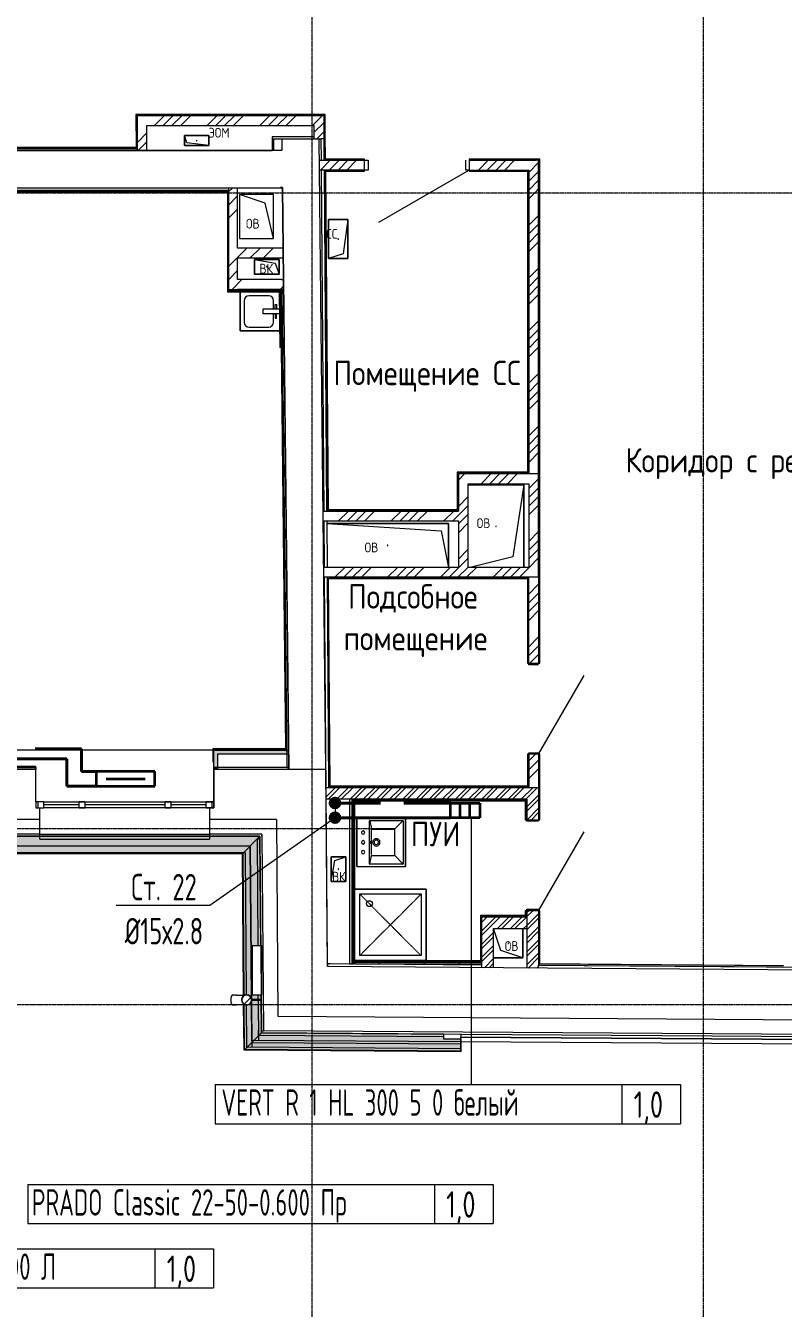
# Model space of a CAD drawing. Header units: millimetres. Extents: x -3929 to 624051, y 52832 to 514950.
# Drawn here: x 212734 to 220484, y 235758 to 248872 of the extents above; entities that cross this region are included whole.
import ezdxf
from ezdxf import colors
from ezdxf.entities.mleader import LeaderData, LeaderLine
from ezdxf.enums import TextEntityAlignment as Align
from ezdxf.math import Vec2, Vec3

# ---------------------------------------------------------------- set-up
doc = ezdxf.new("R2010")
doc.units = ezdxf.units.MM
for name, pattern in [('ADSK_Линия сетки', [25, 20, -2.5, 0, -2.5]), ('ADSK_Штриховая_ш2 п1', [3, 2, -1]), ('Hidden', [7.14375, 4.7625, -2.38125])]:
    doc.linetypes.add(name, pattern=pattern)
for name, color, linetype, lineweight in [('_ Окна', 7, 'Continuous', 9), ('Аннотация', 7, 'Continuous', 18), ('Двери', 7, 'Continuous', 9), ('Марки помещений', 7, 'Continuous', 20), ('Обобщенные модели', 7, 'Continuous', 18), ('ОВ-О-Оборудование', 32, 'Continuous', 35), ('ОВ-ТЕКСТ', 7, 'Continuous', 25), ('Ограждение', 7, 'Continuous', 9), ('Окна', 7, 'Continuous', 9), ('Оси', 253, 'Continuous', 9), ('Перекрытие', 7, 'Continuous', 18), ('Сантехника', 7, 'Continuous', 18), ('Стены внутренние', 7, 'Continuous', 18), ('Стены наружные', 7, 'Continuous', 18), ('Стены несущие', 7, 'Continuous', 30), ('Стены отделка', 7, 'Continuous', 30), ('Стены штриховка', 7, 'Continuous', 9)]:
    doc.layers.add(name, color=color, linetype=linetype, lineweight=lineweight)
for name, color, linetype in [('ПРИБОРЫ', 3, 'Continuous'), ('статистика приборов', 252, 'Continuous'), ('стояки', 7, 'Continuous')]:
    doc.layers.add(name, color=color, linetype=linetype)
doc.layers.add('т11.1', color=1, linetype='Continuous', true_color=0xff0000)
doc.layers.add('т21.1', color=5, linetype='Continuous', true_color=0x0000ff)
doc.styles.add('GOST Common_2', font='GOST_Common.ttf', dxfattribs={"width": 0.9, "height": 250})
doc.styles.add('GOST Common_5', font='GOST_Common.ttf', dxfattribs={"width": 0.9, "height": 200})
doc.styles.add('СТИЛЬ', font='simplex.shx', dxfattribs={"width": 0.65})

# ---------------------------------------------------------------- blocks, each defined once
blk = doc.blocks.new('*U2877')
at = {"layer": 'ОВ-О-Оборудование', "color": 32, "ltscale": 0.1, "true_color": 0xcd6928}
for p, q in [((300, 75), (-300, 75)), ((-300, 75), (-300, -75)), ((-200, 0), (200, 0)), ((300, -75), (300, 75)), ((-300, -75), (300, -75))]:
    blk.add_line(p, q, dxfattribs=at)
blk = doc.blocks.new('*U2951')
at = {"layer": 'ОВ-О-Оборудование', "color": 32, "ltscale": 0.1, "true_color": 0xcd6928}
for p, q in [((150, 75), (-150, 75)), ((-150, 75), (-150, -75)), ((-50, 75), (-50, -75)), ((50, 75), (50, -75)), ((150, -75), (150, 75)), ((-150, -75), (150, -75))]:
    blk.add_line(p, q, dxfattribs=at)
blk = doc.blocks.new('2 этаж')
at = {"layer": 'Ограждение', "lineweight": 0, "transparency": 33554432}
for points in [[(404521, -169809), (405692, -169809), (405869, -169630), (397646, -169630), (397646, -169649), (397246, -169649), (397246, -169630), (395336, -169630), (395336, -169809), (400262, -169809), (400262, -169699), (400272, -169699), (400272, -169809), (403474, -169809)], [(405707, -171817), (405884, -171639), (405881, -171251), (405790, -171251), (405790, -170751), (405878, -170751), (405869, -169630), (405692, -169809), (405703, -171262), (405721, -171253), (405744, -171253), (405766, -171264), (405780, -171282), (405784, -171305), (405780, -171326), (405764, -171345), (405744, -171354), (405722, -171354), (405703, -171346), (405705, -171580)], [(407925, -171832), (407926, -171703), (407746, -171702), (407746, -171653), (405884, -171640), (405707, -171817), (407746, -171831)], [(407747, -171653), (407746, -171652), (407746, -171653)], [(407925, -171833), (407925, -171828), (405711, -171813), (405708, -171817), (407896, -171832)]]:
    blk.add_hatch(color=253, dxfattribs=at).paths.add_polyline_path(points)
h = blk.add_hatch(color=253, dxfattribs=at)
h.paths.add_polyline_path([(404521, -169809), (405692, -169809), (405696, -169805), (400272, -169805), (400272, -169809), (403474, -169809)])
h.paths.add_polyline_path([(400203, -169809), (400262, -169809), (400262, -169805), (395336, -169805), (395336, -169809), (400072, -169809)])
h = blk.add_hatch(color=253, dxfattribs=at)
h.paths.add_polyline_path([(405707, -171817), (405711, -171812), (405707, -171348), (405703, -171346), (405707, -171817)])
h.paths.add_polyline_path([(405703, -171262), (405707, -171260), (405696, -169805), (405692, -169809), (405703, -171255)])
h = blk.add_hatch(color=253, dxfattribs=at)
h.paths.add_polyline_path([(405884, -171640), (405885, -171639), (405884, -171639)])
h.paths.add_polyline_path([(405878, -170751), (405879, -170751), (405875, -170377)])
at = {"layer": 'Стены внутренние', "lineweight": 0}
for points in [[(405439, -168939), (405439, -168749), (405399, -168749), (405399, -168939)], [(406163, -168789), (406163, -168749), (405439, -168749), (405439, -168789), (406091, -168789)]]:
    blk.add_hatch(color=253, dxfattribs=at).paths.add_polyline_path(points)
at = {"color": 253, "linetype": 'Continuous', "lineweight": 0}
for p, q in [((404613, -162271), (404621, -162264)), ((404790, -162364), (404890, -162264)), ((404880, -162364), (404980, -162264)), ((404970, -162364), (405070, -162264)), ((405059, -162364), (405159, -162264)), ((405329, -162364), (405429, -162264)), ((405419, -162364), (405519, -162264)), ((405508, -162364), (405608, -162264)), ((405598, -162364), (405698, -162264)), ((405868, -162364), (405968, -162264)), ((405957, -162364), (406057, -162264)), ((406047, -162364), (406147, -162264)), ((406137, -162364), (406237, -162264)), ((406406, -162364), (406506, -162264)), ((406426, -162434), (406526, -162334)), ((404613, -162540), (404713, -162440)), ((406451, -162499), (406526, -162424)), ((404624, -162620), (404713, -162530)), ((406489, -162820), (406589, -162720)), ((406579, -162820), (406679, -162720)), ((406669, -162820), (406769, -162720)), ((406758, -162820), (406858, -162720)), ((408105, -162820), (408205, -162720)), ((408195, -162820), (408295, -162720)), ((408285, -162820), (408385, -162720)), ((408375, -162820), (408475, -162720)), ((408620, -162844), (408720, -162744)), ((408620, -162934), (408720, -162834)), ((408620, -163024), (408720, -162924)), ((408620, -163113), (408682, -163052)), ((408682, -163052), (408720, -163013)), ((408620, -163383), (408720, -163283)), ((408620, -163473), (408720, -163373)), ((408620, -163563), (408720, -163463)), ((408620, -163652), (408720, -163552)), ((408620, -163922), (408720, -163822)), ((408620, -164012), (408720, -163912)), ((408620, -164101), (408720, -164001)), ((408620, -164191), (408720, -164091)), ((408620, -164461), (408720, -164361)), ((408620, -164550), (408720, -164450)), ((408620, -164640), (408720, -164540)), ((408620, -164730), (408720, -164630)), ((408620, -164999), (408720, -164899)), ((408620, -165089), (408720, -164989)), ((408620, -165179), (408720, -165079)), ((408620, -165269), (408720, -165169)), ((408620, -165538), (408720, -165438)), ((408620, -165628), (408720, -165528)), ((408620, -165718), (408720, -165618)), ((408620, -165808), (408720, -165708)), ((407900, -165989), (407962, -165927)), ((408131, -166027), (408231, -165927)), ((408221, -166027), (408321, -165927)), ((408311, -166027), (408411, -165927)), ((408401, -166027), (408501, -165927)), ((408620, -166077), (408720, -165977)), ((408620, -166167), (408720, -166067)), ((407900, -166258), (408000, -166158)), ((407900, -166348), (408000, -166248)), ((408620, -166257), (408720, -166157)), ((408620, -166346), (408720, -166246)), ((406674, -166407), (406774, -166307)), ((406764, -166407), (406864, -166307)), ((406853, -166407), (406953, -166307)), ((406943, -166407), (407043, -166307)), ((407213, -166407), (407313, -166307)), ((407303, -166407), (407403, -166307)), ((407392, -166407), (407492, -166307)), ((407482, -166407), (407582, -166307)), ((407752, -166407), (407852, -166307)), ((407841, -166407), (407900, -166348)), ((407900, -166438), (408000, -166338)), ((407900, -166528), (408000, -166428)), ((408620, -166616), (408720, -166516)), ((408620, -166706), (408720, -166606)), ((407900, -166797), (408000, -166697)), ((407905, -166882), (408000, -166787)), ((408620, -166795), (408720, -166695)), ((408620, -166885), (408720, -166785)), ((406637, -166982), (406737, -166882)), ((406727, -166982), (406827, -166882)), ((406817, -166982), (406917, -166882)), ((406907, -166982), (407007, -166882)), ((407176, -166982), (407276, -166882)), ((407266, -166982), (407366, -166882)), ((407356, -166982), (407456, -166882)), ((407446, -166982), (407546, -166882)), ((407715, -166982), (407815, -166882)), ((407805, -166982), (407905, -166882)), ((407895, -166982), (407995, -166882)), ((407984, -166982), (408084, -166882)), ((407995, -166882), (408000, -166877)), ((408254, -166982), (408354, -166882)), ((408344, -166982), (408444, -166882)), ((408433, -166982), (408533, -166882)), ((408523, -166982), (408620, -166885)), ((408620, -167155), (408720, -167055)), ((408620, -167244), (408720, -167144)), ((408620, -167334), (408720, -167234)), ((408620, -167424), (408720, -167324)), ((408620, -167693), (408720, -167593)), ((408620, -167783), (408720, -167683)), ((408631, -167862), (408720, -167773)), ((408620, -168861), (408689, -168792)), ((408620, -168951), (408720, -168851)), ((408620, -169040), (408720, -168940)), ((406546, -169139), (406553, -169132)), ((406547, -169228), (406643, -169132)), ((406568, -169252), (406688, -169132)), ((406657, -169252), (406777, -169132)), ((406702, -169252), (406822, -169132)), ((406792, -169252), (406912, -169132)), ((406837, -169252), (406957, -169132)), ((406927, -169252), (407047, -169132)), ((406972, -169252), (407092, -169132)), ((407062, -169252), (407182, -169132)), ((407106, -169252), (407226, -169132)), ((407196, -169252), (407316, -169132)), ((407241, -169252), (407361, -169132)), ((407331, -169252), (407451, -169132)), ((407376, -169252), (407496, -169132)), ((407466, -169252), (407586, -169132)), ((407511, -169252), (407631, -169132)), ((407600, -169252), (407720, -169132)), ((407645, -169252), (407765, -169132)), ((407735, -169252), (407855, -169132)), ((407780, -169252), (407900, -169132)), ((407870, -169252), (407990, -169132)), ((407915, -169252), (408035, -169132)), ((408004, -169252), (408124, -169132)), ((408049, -169252), (408169, -169132)), ((408139, -169252), (408259, -169132)), ((408184, -169252), (408304, -169132)), ((408274, -169252), (408394, -169132)), ((408319, -169252), (408439, -169132)), ((408409, -169252), (408529, -169132)), ((408453, -169252), (408573, -169132)), ((408543, -169252), (408663, -169132)), ((408588, -169252), (408708, -169132)), ((408600, -169330), (408720, -169210)), ((408600, -169375), (408720, -169255)), ((408603, -169462), (408720, -169345)), ((408648, -169462), (408720, -169389)), ((408140, -170463), (408149, -170455)), ((408140, -170598), (408283, -170455)), ((408140, -170508), (408193, -170455)), ((408140, -170643), (408328, -170455)), ((408298, -170575), (408418, -170455)), ((408343, -170575), (408463, -170455)), ((408433, -170575), (408553, -170455)), ((408478, -170575), (408598, -170455)), ((408600, -170407), (408616, -170392)), ((408600, -170452), (408660, -170392)), ((408600, -170542), (408720, -170422)), ((408600, -170587), (408720, -170467)), ((408567, -170575), (408600, -170542)), ((408600, -170677), (408720, -170557)), ((408600, -170722), (408720, -170602)), ((408140, -170733), (408260, -170613)), ((408140, -170778), (408260, -170658)), ((408600, -170812), (408720, -170692)), ((408600, -170857), (408720, -170737)), ((408140, -170867), (408260, -170747)), ((408140, -170912), (408260, -170792)), ((408600, -170946), (408720, -170826)), ((408168, -170975), (408260, -170882)), ((408213, -170975), (408260, -170927)), ((408614, -170978), (408720, -170871)), ((408703, -170978), (408720, -170961))]:
    blk.add_line(p, q, dxfattribs=at)
at = {"layer": '_ Окна', "color": 253, "lineweight": 0}
for p, q in [((403659, -169279), (403579, -169279)), ((403579, -169279), (403579, -169339)), ((403599, -169279), (403599, -169339)), ((403659, -169339), (403659, -169279)), ((404019, -169339), (404019, -169279)), ((404019, -169279), (404079, -169279)), ((404079, -169279), (404079, -169339)), ((404899, -169339), (404899, -169279)), ((404899, -169279), (404959, -169279)), ((404959, -169279), (404959, -169339)), ((405319, -169339), (405319, -169279)), ((405319, -169279), (405399, -169279)), ((405379, -169279), (405379, -169339)), ((405399, -169279), (405399, -169339)), ((403579, -169339), (403659, -169339)), ((404019, -169309), (403659, -169309)), ((404079, -169339), (404019, -169339)), ((404899, -169309), (404079, -169309)), ((404959, -169339), (404899, -169339)), ((405319, -169309), (404959, -169309)), ((405399, -169339), (405319, -169339))]:
    blk.add_line(p, q, dxfattribs=at)
at = {"layer": 'Двери', "color": 253, "lineweight": 0}
for p, q in [((408010, -162820), (407084, -163355)), ((408720, -168792), (409185, -167987)), ((408720, -170392), (409185, -169587))]:
    blk.add_line(p, q, dxfattribs=at)
at = {"layer": 'Обобщенные модели', "color": 253, "lineweight": 0}
for p, q in [((405098, -162468), (405348, -162468)), ((405098, -162568), (405098, -162468)), ((405123, -162543), (405098, -162468)), ((405098, -162468), (405098, -162568)), ((405348, -162468), (405098, -162468)), ((405348, -162468), (405348, -162568)), ((405348, -162568), (405348, -162468)), ((405348, -162568), (405098, -162568)), ((405098, -162568), (405348, -162568)), ((405348, -162568), (405123, -162543)), ((405660, -163070), (405660, -163520)), ((406010, -163070), (405660, -163070)), ((405923, -163157), (405660, -163070)), ((406010, -163520), (406010, -163070)), ((406010, -163520), (405923, -163157)), ((406570, -163725), (406570, -163325)), ((406570, -163325), (406770, -163325)), ((406770, -163325), (406570, -163325)), ((406570, -163325), (406570, -163725)), ((406770, -163325), (406720, -163675)), ((406770, -163325), (406770, -163725)), ((406770, -163725), (406770, -163325)), ((405660, -163520), (406010, -163520)), ((405815, -163883), (405815, -163733)), ((405815, -163733), (406065, -163733)), ((405815, -163733), (406027, -163770)), ((406065, -163733), (405815, -163733)), ((405815, -163733), (405815, -163883)), ((406027, -163770), (406065, -163883)), ((406065, -163733), (406065, -163883)), ((406065, -163883), (406065, -163733)), ((406720, -163675), (406570, -163725)), ((406770, -163725), (406570, -163725)), ((406570, -163725), (406770, -163725)), ((406065, -163883), (405815, -163883)), ((405815, -163883), (406065, -163883)), ((408000, -166037), (408570, -166037)), ((408570, -166037), (408000, -166037)), ((408570, -166037), (408456, -166773)), ((408570, -166037), (408570, -166882)), ((408570, -166882), (408570, -166037)), ((406556, -166432), (407800, -166432)), ((407800, -166432), (406556, -166432)), ((406556, -166433), (407725, -166507)), ((407725, -166507), (407800, -166882)), ((407800, -166432), (407800, -166882)), ((407800, -166882), (407800, -166432)), ((408456, -166773), (408020, -166882)), ((406597, -170092), (406597, -169842)), ((406597, -169842), (406747, -169842)), ((406747, -169842), (406597, -169842)), ((406597, -169842), (406597, -170092)), ((406597, -170092), (406635, -169880)), ((406635, -169880), (406747, -169842)), ((406747, -169842), (406747, -170092)), ((406747, -170092), (406747, -169842)), ((406747, -170092), (406597, -170092)), ((406597, -170092), (406747, -170092)), ((408335, -170800), (408260, -170575)), ((408560, -170575), (408560, -170875)), ((408560, -170875), (408560, -170575)), ((408560, -170875), (408335, -170800)), ((408560, -170875), (408260, -170875)), ((408260, -170875), (408560, -170875)), ((405629, -171254), (405586, -171255)), ((405629, -171254), (405634, -171254)), ((405634, -171254), (405640, -171254)), ((405640, -171254), (405645, -171254)), ((405645, -171254), (405651, -171254)), ((405651, -171254), (405656, -171254)), ((405656, -171254), (405661, -171254)), ((405661, -171254), (405666, -171254)), ((405666, -171254), (405671, -171254)), ((405671, -171254), (405676, -171254)), ((405676, -171254), (405681, -171254)), ((405681, -171254), (405685, -171254)), ((405685, -171254), (405689, -171254)), ((405689, -171254), (405693, -171254)), ((405693, -171254), (405697, -171254)), ((405697, -171254), (405701, -171254)), ((405701, -171254), (405703, -171254)), ((405705, -171254), (405706, -171254)), ((405707, -171254), (405708, -171254)), ((405708, -171254), (405711, -171254)), ((405711, -171254), (405714, -171254)), ((405714, -171254), (405717, -171254)), ((405717, -171254), (405719, -171254)), ((405587, -171355), (405629, -171354)), ((405632, -171354), (405629, -171354)), ((405637, -171354), (405632, -171354)), ((405643, -171354), (405637, -171354)), ((405648, -171354), (405643, -171354)), ((405654, -171354), (405648, -171354)), ((405659, -171354), (405654, -171354)), ((405664, -171354), (405659, -171354)), ((405669, -171354), (405664, -171354)), ((405674, -171354), (405669, -171354)), ((405679, -171354), (405674, -171354)), ((405683, -171354), (405679, -171354)), ((405688, -171354), (405683, -171354)), ((405692, -171354), (405688, -171354)), ((405696, -171354), (405692, -171354)), ((405700, -171354), (405696, -171354)), ((405703, -171354), (405700, -171354)), ((405707, -171354), (405705, -171354)), ((405709, -171354), (405707, -171354)), ((405710, -171354), (405709, -171354)), ((405713, -171354), (405710, -171354)), ((405716, -171354), (405713, -171354)), ((405719, -171354), (405716, -171354)), ((405720, -171354), (405719, -171354)), ((405882, -171298), (405784, -171298)), ((405784, -171308), (405882, -171308))]:
    blk.add_line(p, q, dxfattribs=at)
at = {"layer": 'Обобщенные модели', "color": 253, "linetype": 'Continuous', "lineweight": 0}
blk.add_line((405709, -171347), (405776, -171280), dxfattribs=at)
at = {"layer": 'Обобщенные модели', "color": 253, "lineweight": 0}
for centre, radius, start, end in [((405223, -162518), 2.5, 90, 270), ((405223, -162518), 2.5, 150, 255), ((405223, -162518), 2.5, 270, 90), ((405223, -162518), 2.5, 30, 90), ((405223, -162518), 2.5, 285, 0), ((406670, -163525), 2.5, 0, 180), ((406670, -163525), 2.5, 120, 180), ((406670, -163525), 2.5, 180, 0), ((406670, -163525), 2.5, 240, 345), ((406670, -163525), 2.5, 15, 90), ((405940, -163808), 2.5, 90, 270), ((405940, -163808), 2.5, 105, 180), ((405940, -163808), 2.5, 210, 270), ((405940, -163808), 2.5, 270, 90), ((405940, -163808), 2.5, 330, 75), ((408285, -166462), 2.5, 0, 180), ((408285, -166462), 2.5, 120, 180), ((408285, -166462), 2.5, 180, 0), ((408285, -166462), 2.5, 240, 345), ((408285, -166462), 2.5, 15, 90), ((407175, -166657), 2.5, 90, 270), ((407175, -166657), 2.5, 105, 180), ((407175, -166657), 2.5, 210, 270), ((407175, -166657), 2.5, 270, 90), ((407175, -166657), 2.5, 330, 75), ((406672, -169967), 2.5, 0, 180), ((406672, -169967), 2.5, 60, 165), ((406672, -169967), 2.5, 180, 0), ((406672, -169967), 2.5, 195, 270), ((406672, -169967), 2.5, 300, 0), ((408410, -170725), 2.5, 90, 270), ((408410, -170725), 2.5, 150, 255), ((408410, -170725), 2.5, 270, 90), ((408410, -170725), 2.5, 30, 90), ((408410, -170725), 2.5, 285, 0), ((405733, -171304), 52, 0.4333, 180.4333), ((405733, -171304), 50, 0.4333, 180.4333), ((405733, -171304), 52, 180.4333, 0.4333), ((405733, -171304), 50, 180.4333, 0.4333)]:
    blk.add_arc(centre, radius, start, end, dxfattribs=at)
for start_param, end_param in [(3.141593, 4.712389), (4.712389, 6.283185)]:
    blk.add_ellipse((405587, -171305), major_axis=(0.4, -50), ratio=0.309017, start_param=start_param, end_param=end_param, dxfattribs=at)
at = {"layer": 'Ограждение', "color": 253, "lineweight": 0}
for p, q in [((405869, -169630), (397646, -169630)), ((405869, -169630), (397646, -169630)), ((403618, -169629), (405354, -169629)), ((405354, -169629), (403618, -169629)), ((405692, -169809), (405869, -169630)), ((405869, -169630), (405693, -169807)), ((405869, -169630), (405870, -169629)), ((405878, -170751), (405869, -169630)), ((405878, -170751), (405869, -169630)), ((405697, -169803), (400271, -169803)), ((405695, -169805), (400271, -169805)), ((405695, -169805), (400271, -169805)), ((405696, -169805), (400271, -169805)), ((405693, -169807), (400271, -169807)), ((405693, -169807), (400271, -169807)), ((405693, -169808), (400271, -169808)), ((405693, -169808), (400271, -169808)), ((405692, -169809), (400271, -169809)), ((405692, -169809), (400271, -169809)), ((405692, -169809), (405693, -169807)), ((405693, -169807), (405692, -169809)), ((405693, -169808), (405692, -169809)), ((405703, -171262), (405692, -169809)), ((405703, -171262), (405692, -169809)), ((405693, -169807), (405697, -169803)), ((405696, -169805), (405693, -169807)), ((405693, -169807), (405695, -169805)), ((405695, -169805), (405693, -169807)), ((405693, -169807), (405696, -169805)), ((405696, -169805), (405693, -169807)), ((405693, -169808), (405693, -169807)), ((405704, -171261), (405693, -169807)), ((405704, -171261), (405693, -169807)), ((405704, -171261), (405693, -169808)), ((405704, -171261), (405693, -169808)), ((405695, -169805), (405695, -169805)), ((405706, -171260), (405695, -169805)), ((405706, -171260), (405695, -169805)), ((405697, -169803), (405696, -169805)), ((405707, -171260), (405696, -169805)), ((405708, -171259), (405697, -169803)), ((405884, -171640), (405881, -171251)), ((405884, -171640), (405881, -171251)), ((405707, -171817), (405703, -171346)), ((405707, -171817), (405703, -171346)), ((405708, -171816), (405704, -171346)), ((405708, -171816), (405705, -171346)), ((405708, -171816), (405705, -171346)), ((405709, -171815), (405705, -171347)), ((405710, -171814), (405707, -171347)), ((405711, -171813), (405707, -171348)), ((405711, -171813), (405707, -171348)), ((405712, -171812), (405709, -171348)), ((405707, -171817), (405884, -171640)), ((405884, -171640), (405708, -171816)), ((405884, -171640), (405885, -171639)), ((407747, -171653), (405884, -171640)), ((407747, -171653), (405884, -171640)), ((405885, -171619), (405885, -171639)), ((407926, -171703), (407925, -171832)), ((407925, -171831), (407926, -171703)), ((405708, -171816), (405707, -171817)), ((405707, -171817), (405708, -171816)), ((405708, -171816), (405707, -171817)), ((407925, -171833), (405707, -171817)), ((407925, -171832), (405707, -171817)), ((405708, -171816), (405712, -171812)), ((405711, -171813), (405708, -171816)), ((405708, -171816), (405711, -171813)), ((405711, -171813), (405708, -171816)), ((405708, -171816), (405709, -171815)), ((407925, -171831), (405708, -171816)), ((407925, -171831), (405708, -171816)), ((407925, -171832), (405708, -171816)), ((405709, -171815), (405710, -171814)), ((405710, -171814), (405709, -171815)), ((407925, -171831), (405709, -171815)), ((405710, -171814), (405711, -171813)), ((407925, -171829), (405710, -171814)), ((405712, -171812), (405711, -171813)), ((407925, -171829), (405711, -171813)), ((407925, -171828), (405711, -171813)), ((407925, -171827), (405712, -171812)), ((407925, -171828), (407925, -171827)), ((407925, -171827), (407925, -171831)), ((407925, -171831), (407925, -171828)), ((407925, -171828), (407925, -171831)), ((407925, -171831), (407925, -171828)), ((407925, -171831), (407925, -171829)), ((407925, -171829), (407925, -171829)), ((407925, -171829), (407925, -171831)), ((407925, -171832), (407925, -171831)), ((407925, -171831), (407925, -171832)), ((407925, -171831), (407925, -171831)), ((407925, -171833), (407925, -171832))]:
    blk.add_line(p, q, dxfattribs=at)
at = {"layer": 'Окна', "color": 253, "lineweight": 0}
for p, q in [((403659, -169279), (403579, -169279)), ((403579, -169279), (403579, -169339)), ((403659, -169279), (404019, -169279)), ((404079, -169279), (404019, -169279)), ((404079, -169279), (404899, -169279)), ((404959, -169279), (404899, -169279)), ((404959, -169279), (405319, -169279)), ((405399, -169279), (405319, -169279)), ((405399, -169339), (405399, -169279)), ((403579, -169339), (403659, -169339)), ((404019, -169339), (403659, -169339)), ((404019, -169339), (404079, -169339)), ((404899, -169339), (404079, -169339)), ((404899, -169339), (404959, -169339)), ((405319, -169339), (404959, -169339)), ((405319, -169339), (405399, -169339))]:
    blk.add_line(p, q, dxfattribs=at)
at = {"layer": 'Оси', "color": 253, "linetype": 'ADSK_Линия сетки', "lineweight": 0}
for p, q in [((410405, -176377), (410405, -128355)), ((406405, -176377), (406405, -151142)), ((354441, -163052), (420560, -163052)), ((354441, -169552), (407251, -169552)), ((354441, -171352), (414768, -171352))]:
    blk.add_line(p, q, dxfattribs=at)
at = {"layer": 'Перекрытие', "color": 253, "lineweight": 0}
for p, q in [((406940, -162720), (406975, -162720)), ((406975, -162720), (406975, -162820)), ((407975, -162820), (407975, -162720)), ((406975, -162820), (406940, -162820)), ((408010, -162820), (407975, -162820)), ((406529, -166982), (406523, -166982)), ((408620, -167877), (408620, -167862)), ((408720, -167877), (408620, -167877)), ((405388, -168749), (400772, -168749)), ((405398, -169279), (405398, -168869)), ((408620, -168792), (408620, -168777)), ((408620, -168777), (408720, -168777)), ((403579, -168929), (403579, -168949)), ((408600, -169477), (408600, -169462)), ((408720, -169477), (408600, -169477)), ((408600, -170392), (408600, -170377)), ((408600, -170377), (408720, -170377))]:
    blk.add_line(p, q, dxfattribs=at)
at = {"layer": 'Сантехника', "color": 253, "lineweight": 0}
for p, q in [((405669, -164465), (405669, -164065)), ((405669, -164065), (406066, -164065)), ((405669, -164065), (405669, -164465)), ((406066, -164065), (405669, -164065)), ((405709, -164155), (405709, -164375)), ((405959, -164105), (405759, -164105)), ((406009, -164240), (406009, -164155)), ((405904, -164240), (406066, -164240)), ((405904, -164290), (405904, -164240)), ((406066, -164290), (405904, -164290)), ((406009, -164375), (406009, -164290)), ((406024, -164195), (406039, -164195)), ((406024, -164240), (406024, -164195)), ((406024, -164290), (406024, -164335)), ((406039, -164195), (406039, -164240)), ((406039, -164335), (406039, -164290)), ((405759, -164425), (405959, -164425)), ((406024, -164335), (406039, -164335)), ((406066, -164465), (405669, -164465)), ((405669, -164465), (406066, -164465)), ((406860, -169445), (406860, -169940)), ((407355, -169445), (406860, -169445)), ((406860, -169937), (406860, -169448)), ((406865, -169443), (407355, -169443)), ((406990, -169912), (406990, -169473)), ((406995, -169468), (407330, -169468)), ((406995, -169473), (407011, -169553)), ((407015, -169558), (407240, -169558)), ((407330, -169473), (407248, -169555)), ((407335, -169473), (407335, -169912)), ((407358, -169937), (407358, -169448)), ((407360, -169448), (407360, -169937)), ((407010, -169566), (407010, -169563)), ((407010, -169816), (407010, -169566)), ((407245, -169563), (407245, -169823)), ((406860, -169940), (407355, -169940)), ((407355, -169942), (406865, -169942)), ((406995, -169912), (407011, -169832)), ((407330, -169917), (406995, -169917)), ((407015, -169828), (407240, -169828)), ((407330, -169912), (407248, -169829)), ((407570, -170170), (406840, -170170)), ((406840, -170170), (407570, -170170)), ((407570, -170900), (407570, -170170)), ((407570, -170170), (407570, -170900)), ((406890, -170850), (406890, -170220)), ((406890, -170220), (407520, -170220)), ((407520, -170220), (407520, -170850)), ((407520, -170850), (406890, -170850)), ((406840, -170900), (407570, -170900)), ((407570, -170900), (406840, -170900))]:
    blk.add_line(p, q, dxfattribs=at)
at = {"layer": 'Сантехника', "color": 253, "linetype": 'Hidden', "lineweight": 0}
for p, q in [((406890, -170850), (407520, -170220)), ((406890, -170220), (407510, -170845))]:
    blk.add_line(p, q, dxfattribs=at)
at = {"layer": 'Сантехника', "color": 253, "lineweight": 0}
blk.add_circle((406990, -170320), 30, dxfattribs=at)
for centre, radius, start, end in [((405759, -164155), 50, 90, 180), ((405959, -164155), 50, 0, 90), ((405759, -164375), 50, 180, 270), ((405959, -164375), 50, 270, 0), ((406865, -169448), 5, 90, 180), ((406995, -169473), 5, 90, 180), ((407015, -169563), 5, 90, 180), ((407240, -169563), 5, 0, 90), ((407330, -169473), 5, 0, 90), ((407355, -169448), 5, 0, 90), ((407355, -169448), 3, 0, 90), ((406925, -169593), 17.5, 90, 270), ((406925, -169693), 17.5, 90, 270), ((406925, -169593), 17.5, 270, 90), ((406925, -169693), 17.5, 270, 90), ((407060, -169693), 37.5, 90, 270), ((407060, -169693), 23, 90, 270), ((407060, -169693), 37.5, 270, 90), ((407060, -169693), 23, 270, 90), ((406925, -169793), 17.5, 90, 270), ((406925, -169793), 17.5, 270, 90), ((406865, -169937), 5, 180, 270), ((406995, -169912), 5, 180, 270), ((407015, -169823), 5, 180, 270), ((407240, -169823), 5, 270, 0), ((407330, -169912), 5, 270, 0), ((407355, -169937), 3, 270, 0), ((407355, -169937), 5, 270, 0)]:
    blk.add_arc(centre, radius, start, end, dxfattribs=at)
for start_param, end_param in [(0, 3.141593), (3.141593, 6.283185)]:
    blk.add_ellipse((406997, -169693), major_axis=(0, 12.5), ratio=0.247617, start_param=start_param, end_param=end_param, dxfattribs=at)
at = {"layer": 'Стены внутренние', "color": 253, "linetype": 'Continuous', "lineweight": 0}
for p, q in [((405551, -163040), (405591, -163000)), ((405551, -163174), (405641, -163084)), ((405551, -163309), (405641, -163219)), ((405641, -163713), (405736, -163618)), ((405771, -163718), (405871, -163618)), ((405906, -163718), (406006, -163618)), ((405551, -163803), (405641, -163713)), ((405551, -163938), (405641, -163848)), ((405584, -164040), (405684, -163940)), ((406078, -164040), (406111, -164006)), ((407092, -170921), (407086, -170933)), ((407555, -170936), (407549, -170925)), ((407914, -170921), (407905, -170936)), ((408140, -170935), (408140, -170936))]:
    blk.add_line(p, q, dxfattribs=at)
at = {"layer": 'Стены наружные', "color": 253, "lineweight": 0}
for p, q in [((403619, -169609), (405354, -169609)), ((403619, -169629), (403619, -169609)), ((403619, -169659), (403619, -169630)), ((403619, -169659), (405354, -169659)), ((405354, -169630), (405354, -169659)), ((405869, -169659), (405840, -169659)), ((405869, -169659), (405840, -169659)), ((405840, -169659), (405849, -170751)), ((405721, -169799), (400271, -169799)), ((400272, -169729), (405771, -169729)), ((405732, -171253), (405721, -169799)), ((405783, -171295), (405771, -169729)), ((405771, -169729), (405783, -171295)), ((405853, -171298), (405852, -171251)), ((405736, -171788), (405733, -171354)), ((405786, -171718), (405783, -171312)), ((405783, -171312), (405786, -171788)), ((405853, -171308), (405856, -171718)), ((405855, -171668), (405855, -171618)), ((407926, -171733), (405786, -171718)), ((405786, -171738), (407925, -171753)), ((407746, -171682), (405856, -171668)), ((412006, -171711), (407926, -171683)), ((407926, -171683), (412006, -171711)), ((407926, -171703), (407926, -171733)), ((412005, -171761), (407926, -171733)), ((407926, -171753), (407926, -171803)), ((407925, -171803), (405736, -171788))]:
    blk.add_line(p, q, dxfattribs=at)
at = {"layer": 'Стены несущие', "color": 253, "lineweight": 0}
for p, q in [((404613, -162264), (404613, -162620)), ((406526, -162264), (404613, -162264)), ((406474, -162499), (406094, -162503)), ((406094, -162503), (406095, -162620)), ((406545, -168949), (406474, -162499)), ((406095, -162620), (399853, -162620)), ((399873, -162620), (405993, -162620)), ((399853, -163000), (406099, -163000)), ((405641, -163618), (405641, -163000)), ((406099, -163000), (406165, -168953)), ((405551, -163030), (405541, -163030)), ((405541, -163030), (405541, -164040)), ((406107, -163618), (405641, -163618)), ((405641, -163718), (406108, -163718)), ((405641, -163940), (405641, -163718)), ((405539, -164040), (405641, -164040)), ((408720, -165927), (407900, -165927)), ((407900, -165927), (407900, -166307)), ((408720, -166982), (408720, -165927)), ((408000, -166027), (408620, -166027)), ((408000, -166882), (408000, -166027)), ((408620, -166027), (408620, -166882)), ((406516, -166307), (407900, -166307)), ((406517, -166407), (407900, -166407)), ((407900, -166407), (407900, -166882)), ((407900, -166882), (406522, -166882)), ((408620, -166882), (408000, -166882)), ((408720, -166982), (406523, -166982)), ((403579, -168949), (402580, -168949)), ((403579, -169279), (403579, -168949)), ((405399, -168949), (405399, -169279)), ((406545, -168949), (405399, -168949)), ((406560, -170963), (406545, -168949)), ((403619, -169459), (403619, -169339)), ((405354, -169339), (405354, -169459)), ((403619, -169459), (402565, -169459)), ((406039, -169459), (405354, -169459)), ((406039, -169459), (406054, -171470)), ((413350, -171011), (406560, -170963)), ((406054, -171470), (413864, -171524))]:
    blk.add_line(p, q, dxfattribs=at)
at = {"layer": 'Стены отделка', "color": 253, "lineweight": 0}
for p, q in [((404601, -162254), (404602, -162588)), ((406538, -162252), (404603, -162252)), ((406526, -162499), (406526, -162264)), ((406538, -162467), (406538, -162252)), ((404713, -162364), (406426, -162364)), ((404713, -162620), (404713, -162364)), ((406426, -162500), (406426, -162364)), ((406528, -162720), (406526, -162467)), ((406540, -162708), (406538, -162467)), ((404602, -162588), (399853, -162588)), ((399853, -162600), (404613, -162600)), ((406426, -162479), (405993, -162479)), ((405993, -162479), (405993, -162620)), ((405993, -162499), (406496, -162499)), ((406013, -162620), (406013, -162499)), ((406498, -162720), (406496, -162499)), ((406940, -162708), (406540, -162708)), ((406940, -162832), (406940, -162708)), ((408010, -162708), (408010, -162832)), ((408730, -162708), (408010, -162708)), ((408720, -162720), (408695, -162720)), ((408732, -167862), (408732, -162710)), ((406525, -166307), (406499, -162820)), ((406555, -166307), (406529, -162820)), ((406533, -162820), (406559, -166307)), ((406545, -162832), (406940, -162832)), ((406571, -166295), (406545, -162832)), ((408010, -162832), (408607, -162832)), ((408607, -162832), (408607, -165908)), ((408620, -162820), (408620, -165927)), ((405551, -164040), (405551, -163000)), ((406100, -162998), (406080, -162999)), ((406080, -162999), (406080, -163000)), ((406165, -168929), (406100, -162998)), ((399853, -163042), (405539, -163042)), ((405541, -163030), (399873, -163030)), ((405539, -163042), (405539, -164060)), ((406091, -163940), (405641, -163940)), ((406112, -164040), (405641, -164040)), ((406092, -164040), (406145, -168929)), ((406098, -164665), (406092, -164040)), ((405539, -164065), (406067, -164065)), ((406067, -164065), (406073, -164635)), ((406098, -164634), (406073, -164635)), ((406086, -164635), (406131, -168737)), ((407888, -165910), (407888, -166295)), ((408607, -165908), (407890, -165908)), ((407900, -165927), (407900, -165920)), ((407900, -165920), (408620, -165920)), ((408720, -165920), (408720, -165927)), ((406529, -166882), (406526, -166407)), ((406559, -166882), (406556, -166407)), ((407888, -166295), (406571, -166295)), ((406560, -170933), (406530, -166982)), ((406576, -169132), (406560, -166982)), ((406588, -169120), (406572, -166994)), ((406572, -166994), (408608, -166994)), ((408608, -166994), (408608, -167862)), ((408608, -167862), (408732, -167862)), ((405387, -168739), (405387, -168869)), ((406131, -168737), (405389, -168737)), ((405399, -168949), (405399, -168749)), ((405399, -168749), (406163, -168749)), ((405387, -168869), (405399, -168869)), ((405439, -168789), (406163, -168789)), ((405439, -168939), (405439, -168789)), ((408732, -168792), (408608, -168792)), ((408608, -168792), (408608, -169120)), ((408732, -169462), (408732, -168792)), ((403579, -168917), (402580, -168917)), ((403578, -168929), (403579, -168929)), ((403579, -168929), (403579, -168917)), ((403579, -168949), (403579, -168949)), ((406165, -168929), (405399, -168929)), ((405399, -168939), (405439, -168939)), ((406145, -168929), (406165, -168929)), ((406165, -168949), (406165, -168929)), ((406546, -169132), (408720, -169132)), ((408608, -169120), (406588, -169120)), ((408600, -169252), (406547, -169252)), ((406785, -169252), (406785, -170935)), ((406825, -170935), (406825, -169252)), ((406840, -169267), (408591, -169267)), ((406840, -170903), (406840, -169267)), ((408581, -169267), (408581, -169462)), ((403619, -169459), (403619, -169459)), ((403619, -169609), (403619, -169459)), ((405354, -169459), (405354, -169629)), ((408581, -169462), (408732, -169462)), ((403619, -169609), (402565, -169609)), ((402565, -169629), (403619, -169629)), ((405890, -169609), (405354, -169609)), ((405354, -169629), (405870, -169629)), ((405870, -169629), (405885, -171639)), ((405890, -169629), (405890, -169609)), ((405890, -169609), (405905, -171619)), ((408581, -170440), (408125, -170440)), ((408125, -170440), (408125, -170903)), ((408140, -170974), (408140, -170455)), ((408140, -170455), (408600, -170455)), ((408732, -170392), (408581, -170392)), ((408581, -170392), (408581, -170440)), ((408600, -170392), (408600, -170520)), ((408732, -170936), (408732, -170392)), ((408260, -170575), (408600, -170575)), ((408260, -170975), (408260, -170575)), ((408600, -170520), (408600, -170977)), ((405890, -170751), (405790, -170751)), ((405790, -170751), (405790, -171251)), ((405890, -171251), (405890, -170751)), ((406560, -170933), (406590, -170933)), ((406560, -170933), (406560, -170963)), ((406560, -170933), (408140, -170944)), ((406785, -170935), (406825, -170935)), ((406825, -170919), (406840, -170919)), ((408140, -170903), (406840, -170903)), ((406840, -170919), (406840, -170936)), ((406840, -170936), (408140, -170936)), ((408720, -170948), (411223, -170966)), ((408720, -170948), (413350, -170981)), ((408720, -170978), (408720, -170948)), ((411224, -170954), (408732, -170936)), ((405790, -171251), (405890, -171251)), ((405885, -171639), (414035, -171696)), ((414015, -171676), (405905, -171619)), ((407747, -171652), (407746, -171702)), ((407926, -171703), (407927, -171653)), ((407746, -171702), (407926, -171703))]:
    blk.add_line(p, q, dxfattribs=at)
at = {"layer": 'Стены штриховка', "color": 253, "lineweight": 0}
for p, q in [((404603, -162252), (404601, -162252)), ((404601, -162252), (404601, -162254)), ((406536, -162254), (404601, -162254)), ((404603, -162254), (404603, -162590)), ((404613, -162266), (404613, -162264)), ((404613, -162264), (404615, -162264)), ((406536, -162467), (406536, -162254)), ((406538, -162710), (406536, -162467)), ((404603, -162590), (399853, -162590)), ((406526, -162499), (406496, -162499)), ((406476, -162720), (406940, -162720)), ((406940, -162710), (406538, -162710)), ((408732, -162710), (408010, -162710)), ((408010, -162720), (408695, -162720)), ((408720, -165920), (408720, -162720)), ((408730, -167862), (408730, -162708)), ((408732, -162708), (408730, -162708)), ((408732, -162710), (408732, -162708)), ((406940, -162820), (406478, -162820)), ((406543, -162830), (406940, -162830)), ((406569, -166297), (406543, -162830)), ((408010, -162820), (408620, -162820)), ((408010, -162830), (408609, -162830)), ((408609, -162830), (408609, -165910)), ((399853, -163040), (405541, -163040)), ((405539, -164040), (405539, -164065)), ((406082, -164050), (405539, -164050)), ((406088, -164635), (406082, -164050)), ((406091, -163940), (406111, -163940)), ((406076, -164056), (405539, -164056)), ((406082, -164635), (406076, -164056)), ((406088, -164635), (406133, -168739)), ((407890, -165908), (407888, -165908)), ((407888, -165908), (407888, -165910)), ((408609, -165910), (407888, -165910)), ((407890, -165908), (407890, -166297)), ((407890, -166297), (406569, -166297)), ((406586, -169122), (406570, -166992)), ((406570, -166992), (408610, -166992)), ((408610, -166992), (408610, -167862)), ((408620, -167862), (408620, -166982)), ((408620, -167862), (408620, -166994)), ((408720, -166982), (408720, -167862)), ((405389, -168737), (405387, -168737)), ((405387, -168737), (405387, -168739)), ((406133, -168739), (405387, -168739)), ((405389, -168737), (405389, -168869)), ((408610, -168792), (408610, -169122)), ((408620, -168792), (408620, -169123)), ((408620, -169132), (408620, -168792)), ((408720, -168792), (408720, -169462)), ((408730, -169462), (408730, -168792)), ((403579, -168919), (402580, -168919)), ((402580, -168929), (403578, -168929)), ((408610, -169122), (406586, -169122)), ((406812, -170935), (406812, -169252)), ((406831, -169258), (408591, -169258)), ((406831, -170919), (406831, -169258)), ((408591, -169252), (408591, -169462)), ((408600, -169252), (408600, -169462)), ((408591, -170449), (408134, -170449)), ((408134, -170449), (408134, -170903)), ((408591, -170392), (408591, -170455)), ((408720, -170392), (408720, -170948)), ((408730, -170938), (408730, -170392)), ((408140, -170912), (406840, -170912)), ((406840, -170912), (406840, -170919)), ((408140, -170921), (406840, -170921)), ((411223, -170956), (408730, -170938)), ((405885, -171619), (405905, -171619))]:
    blk.add_line(p, q, dxfattribs=at)
at = {"layer": 'Аннотация', "color": 253, "lineweight": 0, "style": 'GOST Common_5', "width": 0.9}
for s, p in [('ЭОМ', (405346, -162488)), ('ОВ', (405727, -163418)), ('СС', (406547, -163522)), ('ВК', (405865, -163878)), ('ОВ', (408087, -166480)), ('ОВ', (406940, -166728)), ('ВК', (406608, -170094)), ('ОВ', (408374, -170803))]:
    blk.add_text(s, height=100, dxfattribs=at).set_placement(p)
at = {"layer": 'Марки помещений', "color": 253, "lineweight": 0, "style": 'GOST Common_2', "width": 0.9}
for s, p in [('Помещение СС', (406621, -165019)), ('Коридор с рекреацией', (409608, -165912)), ('Подсобное', (406771, -167304)), ('помещение', (406726, -167730)), ('ПУИ', (407412, -169733))]:
    blk.add_text(s, height=250, dxfattribs=at).set_placement(p)

msp = doc.modelspace()

# ---------------------------------------------------------------- hatches: boundary and pattern name
at = {"layer": 'т11.1', "lineweight": 40}
h = msp.add_hatch(color=256, dxfattribs=at)
h.dxf.hatch_style = 1
h.paths.add_polyline_path([(215948.823, 240774.275, 1), (215848.823, 240774.275, 1)])
at = {"layer": 'т21.1', "linetype": 'ADSK_Штриховая_ш2 п1', "lineweight": 40, "ltscale": 50}
h = msp.add_hatch(color=256, dxfattribs=at)
h.dxf.hatch_style = 1
h.paths.add_polyline_path([(215948.823, 240924.275, 1), (215848.823, 240924.275, 1)])

# ---------------------------------------------------------------- linework, layer by layer
at = {"layer": 'ПРИБОРЫ', "color": 7, "lineweight": 15}
for p, q in [((214672.928, 238046.148), (219432.548, 238046.148)), ((214672.928, 238046.148), (219432.548, 238046.148)), ((214672.928, 238046.148), (214672.928, 237646.148)), ((218832.548, 238046.148), (218832.548, 237646.148)), ((219432.548, 238046.148), (219432.548, 237646.148)), ((214672.928, 237646.148), (219432.548, 237646.148)), ((212755.248, 237024.642), (217514.868, 237024.642)), ((212755.248, 237024.642), (217514.868, 237024.642)), ((212755.248, 237024.642), (212755.248, 236624.642)), ((216914.868, 237024.642), (216914.868, 236624.642)), ((217514.868, 237024.642), (217514.868, 236624.642)), ((212755.248, 236624.642), (217514.868, 236624.642)), ((209897.251, 236367.821), (214656.871, 236367.821)), ((209897.251, 236367.821), (214656.871, 236367.821)), ((214056.871, 236367.821), (214056.871, 235967.821)), ((214656.871, 236367.821), (214656.871, 235967.821)), ((209897.251, 235967.821), (214656.871, 235967.821))]:
    msp.add_line(p, q, dxfattribs=at)
at = {"layer": 'стояки', "color": 7, "lineweight": 15}
msp.add_lwpolyline([(217291.062, 240774.275), (217291.062, 238051.032)], dxfattribs=at)
at = {"layer": 'т11.1', "lineweight": 40}
for p, q in [((213156.772, 241377.394), (212497.301, 241376.396)), ((213156.772, 241097.737), (213156.772, 241377.394)), ((213456.772, 241097.737), (213156.772, 241097.737)), ((217078.892, 240774.275), (215898.823, 240774.275))]:
    msp.add_line(p, q, dxfattribs=at)
msp.add_circle((215898.823, 240774.275), 50, dxfattribs=at)
at = {"layer": 'т21.1', "linetype": 'Hidden', "lineweight": 40, "ltscale": 100}
for p, q in [((213306.772, 241477.394), (212448.299, 241477.394)), ((213306.772, 241247.737), (213306.772, 241477.394)), ((213456.772, 241247.737), (213306.772, 241247.737)), ((217078.892, 240924.275), (215898.823, 240924.275))]:
    msp.add_line(p, q, dxfattribs=at)
at = {"layer": 'т21.1', "lineweight": 40, "ltscale": 50}
msp.add_circle((215898.823, 240924.275), 50, dxfattribs=at)

# ---------------------------------------------------------------- block references
at = {"layer": 'ОВ-О-Оборудование', "ltscale": 10}
msp.add_blockref('*U2877', (213756.772, 241172.737), dxfattribs=at)
at = {"layer": 'ОВ-О-Оборудование', "ltscale": 10, "xscale": -1, "rotation": 180}
msp.add_blockref('*U2951', (217228.892, 240849.275), dxfattribs=at)
at = {"layer": 'стояки', "color": 5, "lineweight": 40}
msp.add_blockref('2 этаж', (-190738.98, 410215.433), dxfattribs=at)

# ---------------------------------------------------------------- texts
at = {"layer": 'статистика приборов', "color": 7, "style": 'СТИЛЬ', "width": 0.6}
for s, p in [('VERT R 1 HL 300 5 0 белый ', (214736.791, 237728.002)), ('PRADO Classic 22-50-0.600 Пр      ', (212798.225, 236706.495)), ('PRADO Classic 22-50-0.600 Л      ', (209940.227, 236049.674))]:
    msp.add_text(s, height=270, dxfattribs=at).set_placement(p)
at = {"layer": 'статистика приборов', "color": 7, "style": 'СТИЛЬ', "width": 0.7}
for p in [(219103.614, 237706.6), (217185.934, 236685.093), (214327.937, 236028.272)]:
    msp.add_text('1,0', height=270, dxfattribs=at).set_placement(p, align=Align.CENTER)

# ---------------------------------------------------------------- leaders
at = {"layer": 'ОВ-ТЕКСТ', "color": 7}
ml = msp.add_multileader_mtext('Standard', dxfattribs=at)
ml.set_content('\\A1;Ст. 22^J%%C15х2.8 ', color=7, style='СТИЛЬ')
ml.set_leader_properties(color=7, lineweight=18)
ml.build(insert=Vec2(0, 0))
ml.multileader.update_dxf_attribs({"text_left_attachment_type": 6, "text_right_attachment_type": 6, "dogleg_length": 0.36, "arrow_head_size": 0.126})
ctx = ml.context
ctx.base_point, ctx.char_height, ctx.arrow_head_size, ctx.landing_gap_size, ctx.plane_origin = Vec3(213681.25, 239875.964), 270, 0.126, 0.063, Vec3(220755.537, 235177.89)
ctx.left_attachment, ctx.right_attachment, ctx.text_align_type = 6, 6, 1
notes = []
notes.append((ctx, [(1, (1, 1, 0), (214617.628, 239875.964), (-1, 0), 0.252, [(0, [(215898.823, 240924.275), (215898.823, 240774.275)], 0, [])])]))
ctx.mtext.insert, ctx.mtext.width, ctx.mtext.alignment, ctx.mtext.flow_direction = Vec3(214149.313, 240199.964), 1404.14984, 2, 5
for ctx, leaders in notes:
    for number, flags, end, landing, length, lines in leaders:
        leader = LeaderData()
        leader.index, (leader.has_last_leader_line, leader.has_dogleg_vector, leader.attachment_direction) = number, flags
        leader.last_leader_point, leader.dogleg_vector, leader.dogleg_length = Vec3(end), Vec3(landing), length
        for number, points, colour, breaks in lines:
            line = LeaderLine()
            line.index, line.vertices, line.color, line.breaks = number, Vec3.list(points), colors.encode_raw_color(colour), breaks
            leader.lines.append(line)
        ctx.leaders.append(leader)

doc.saveas('drawing.dxf')
